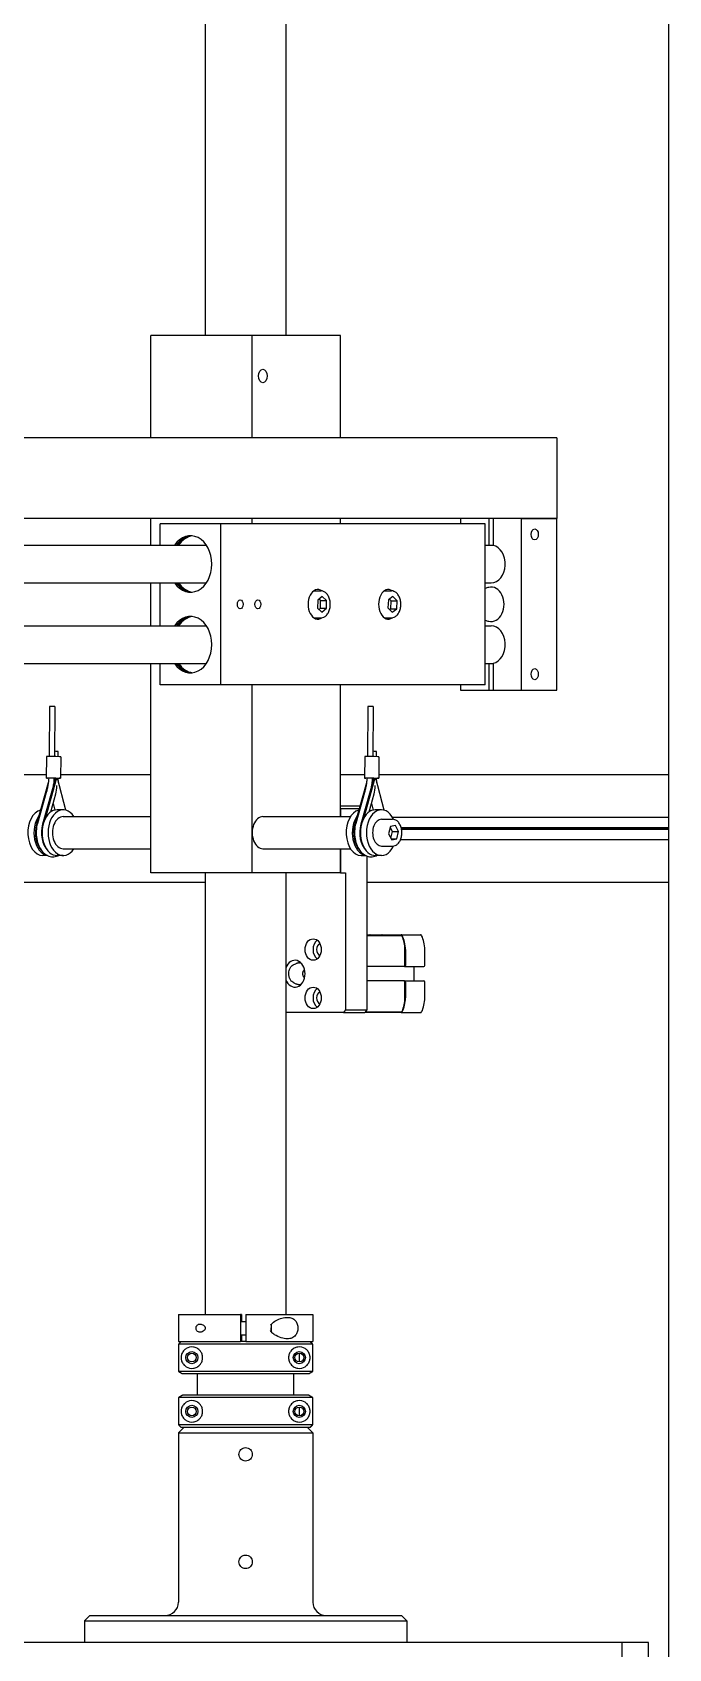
# Model space of a CAD drawing. Header units: millimetres. Extents: x 0 to 7722, y 0 to 5460.
# Drawn here: x 1914 to 2150, y 1690 to 2291 of the extents above; entities that cross this region are included whole.
import ezdxf

# ---------------------------------------------------------------- set-up
doc = ezdxf.new("R2010")
doc.units = ezdxf.units.MM
doc.header["$LTSCALE"] = 5
doc.layers.get('0').update_dxf_attribs({"linetype": 'CONTINUOUS'})

msp = doc.modelspace()

# ---------------------------------------------------------------- linework, layer by layer
for p, q in [((2150.431, 1299.894), (2150.431, 2534.894)), ((1977.931, 2351.894), (1977.931, 2178.301)), ((2007.931, 2351.894), (2007.931, 2178.301)), ((1995.4, 2178.301), (1957.662, 2178.301)), ((1957.662, 2140.301), (1957.662, 2178.301)), ((1995.4, 2140.301), (1995.4, 2178.301)), ((2028.2, 2178.301), (1995.4, 2178.301)), ((2028.2, 2140.301), (2028.2, 2178.301)), ((2108.756, 2140.301), (1759.762, 2140.301)), ((2108.756, 2140.301), (2108.756, 2110.301)), ((2108.756, 2110.301), (1784.528, 2110.301)), ((1957.662, 2100.301), (1957.662, 2110.301)), ((1983.733, 2108.301), (1961.09, 2108.301)), ((1961.09, 2100.301), (1961.09, 2108.301)), ((1983.733, 2048.301), (1983.733, 2108.301)), ((2082.133, 2108.301), (1983.733, 2108.301)), ((1995.4, 2108.301), (1995.4, 2110.301)), ((2028.2, 2108.301), (2028.2, 2110.301)), ((2072.993, 2110.301), (2072.993, 2108.301)), ((2082.133, 2048.301), (2082.133, 2108.301)), ((2083.56, 2100.301), (2083.56, 2110.301)), ((2085.069, 2110.301), (2085.069, 2100.229)), ((2095.636, 2110.301), (2108.756, 2110.301)), ((2095.636, 2046.301), (2095.636, 2110.301)), ((2108.756, 2046.301), (2108.756, 2110.301)), ((1793.874, 2100.301), (1978.318, 2100.301)), ((2082.133, 2100.301), (2085.069, 2100.301)), ((1793.874, 2086.301), (1978.318, 2086.301)), ((1957.662, 2070.301), (1957.662, 2086.301)), ((1961.09, 2070.301), (1961.09, 2086.301)), ((2018.31, 2083.301), (2021.021, 2083.301)), ((2044.55, 2083.301), (2047.261, 2083.301)), ((2082.133, 2086.301), (2084.314, 2086.301)), ((2019.774, 2079.784), (2019.743, 2076.898)), ((2019.743, 2076.898), (2021.368, 2075.414)), ((2021.429, 2081.187), (2019.774, 2079.784)), ((2020.789, 2079.704), (2020.254, 2080.192)), ((2020.278, 2076.41), (2020.758, 2076.818)), ((2020.758, 2076.818), (2020.789, 2079.704)), ((2020.758, 2076.818), (2023.023, 2076.818)), ((2020.789, 2079.704), (2023.053, 2079.704)), ((2021.368, 2075.414), (2023.023, 2076.818)), ((2023.053, 2079.704), (2021.429, 2081.187)), ((2023.023, 2076.818), (2023.053, 2079.704)), ((2046.073, 2079.925), (2045.933, 2077.046)), ((2045.933, 2077.046), (2047.498, 2075.422)), ((2047.778, 2081.18), (2046.073, 2079.925)), ((2047.08, 2079.555), (2046.453, 2080.205)), ((2046.559, 2076.397), (2046.939, 2076.676)), ((2046.939, 2076.676), (2047.08, 2079.555)), ((2046.939, 2076.676), (2049.204, 2076.676)), ((2047.08, 2079.555), (2049.344, 2079.555)), ((2047.498, 2075.422), (2049.204, 2076.676)), ((2049.344, 2079.555), (2047.778, 2081.18)), ((2049.204, 2076.676), (2049.344, 2079.555)), ((1793.874, 2070.301), (1978.318, 2070.301)), ((2018.31, 2073.301), (2021.021, 2073.301)), ((2044.55, 2073.301), (2047.261, 2073.301)), ((2082.133, 2070.301), (2084.314, 2070.301)), ((1793.874, 2056.301), (1978.318, 2056.301)), ((1957.662, 1978.301), (1957.662, 2056.301)), ((1961.09, 2048.301), (1961.09, 2056.301)), ((2082.133, 2056.301), (2085.069, 2056.301)), ((2083.56, 2046.301), (2083.56, 2056.301)), ((2085.069, 2056.373), (2085.069, 2046.301)), ((1983.733, 2048.301), (1961.09, 2048.301)), ((2082.133, 2048.301), (1983.733, 2048.301)), ((1995.4, 1978.301), (1995.4, 2048.301)), ((2028.2, 1999.301), (2028.2, 2048.301)), ((2072.993, 2048.301), (2072.993, 2046.301)), ((2072.993, 2046.301), (2083.56, 2046.301)), ((2083.56, 2046.301), (2085.069, 2046.301)), ((2085.069, 2046.301), (2095.636, 2046.301)), ((2095.636, 2046.301), (2108.756, 2046.301)), ((1919.961, 2040.285), (1919.79, 2021.62)), ((1921.961, 2040.266), (1921.79, 2021.602)), ((2038.446, 2040.284), (2038.279, 2021.619)), ((2040.446, 2040.266), (2040.279, 2021.601)), ((1918.79, 2021.611), (1918.716, 2013.612)), ((1923.611, 2021.565), (1922.299, 2021.593)), ((1923.167, 2021.574), (1923.185, 2023.554)), ((1924.101, 2021.546), (1924.028, 2013.547)), ((2037.279, 2021.61), (2037.208, 2013.611)), ((2042.101, 2021.565), (2040.789, 2021.592)), ((2041.657, 2021.574), (2041.675, 2023.555)), ((2042.591, 2021.547), (2042.52, 2013.548)), ((1839.331, 2014.894), (1918.728, 2014.894)), ((1919.466, 2011.908), (1915.082, 1996.481)), ((1922.206, 2013.582), (1917.346, 1996.481)), ((1922.583, 2013.582), (1918.272, 1998.411)), ((1919.646, 2013.584), (1919.207, 2013.594)), ((1921.471, 2013.594), (1922.205, 2013.578)), ((1922.226, 2013.594), (1923.537, 2013.566)), ((1925.997, 2001.662), (1922.868, 2013.576)), ((1924.04, 2014.894), (1957.662, 2014.894)), ((2028.2, 2014.894), (2037.219, 2014.894)), ((2037.959, 2011.908), (2033.578, 1996.478)), ((2040.698, 2013.582), (2035.843, 1996.478)), ((2041.075, 2013.582), (2036.768, 1998.408)), ((2038.138, 2013.584), (2037.698, 2013.593)), ((2039.963, 2013.593), (2040.697, 2013.578)), ((2040.717, 2013.593), (2042.029, 2013.566)), ((2044.492, 2001.662), (2041.36, 2013.576)), ((2042.532, 2014.894), (2150.431, 2014.894)), ((1918.693, 2008.197), (1915.441, 1996.754)), ((1920.409, 2001.031), (1922.31, 2007.72)), ((1921.313, 2004.213), (1921.967, 2001.721)), ((2037.186, 2008.195), (2033.937, 1996.751)), ((2038.904, 2001.029), (2040.803, 2007.721)), ((2039.807, 2004.213), (2040.463, 2001.721)), ((1924.992, 2001.801), (1922.728, 2001.801)), ((1924.992, 1999.301), (1957.662, 1999.301)), ((1999.336, 1999.301), (2031.992, 1999.301)), ((2028.2, 2003.301), (2035.515, 2003.301)), ((2028.2, 2002.301), (2035.231, 2002.301)), ((2028.2, 2002.301), (2028.2, 1999.301)), ((2043.489, 2001.801), (2041.225, 2001.801)), ((2043.489, 1998.301), (2047.64, 1998.301)), ((2047.6, 1999.044), (2150.431, 1999.044)), ((2046.836, 1995.556), (2046.145, 1992.868)), ((2046.145, 1992.868), (2047.327, 1990.613)), ((2047.626, 1993.733), (2046.782, 1995.345)), ((2048.708, 1995.989), (2046.836, 1995.556)), ((2046.99, 1991.257), (2047.626, 1993.733)), ((2047.626, 1993.733), (2049.89, 1993.733)), ((2049.89, 1993.733), (2048.708, 1995.989)), ((2049.2, 1991.045), (2049.89, 1993.733)), ((2050.838, 1995.199), (2150.431, 1995.199)), ((2050.915, 1994.894), (2150.431, 1994.894)), ((2050.978, 1994.589), (2150.431, 1994.589)), ((1924.992, 1987.301), (1957.662, 1987.301)), ((1999.336, 1987.301), (2031.992, 1987.301)), ((2028.2, 1978.301), (2028.2, 1987.301)), ((2028.2, 1987.301), (2028.2, 1978.301)), ((2043.489, 1988.301), (2047.64, 1988.301)), ((2047.101, 1991.045), (2049.2, 1991.045)), ((2047.327, 1990.613), (2049.2, 1991.045)), ((2050.613, 1990.744), (2150.431, 1990.744)), ((1919.144, 1984.801), (1917.445, 1984.801)), ((1924.992, 1984.801), (1922.728, 1984.801)), ((2035.942, 1984.801), (2037.641, 1984.801)), ((2038.04, 1984.623), (2038.04, 1927.301)), ((2043.489, 1984.801), (2041.225, 1984.801)), ((1839.331, 1974.894), (1977.931, 1974.894)), ((1995.4, 1978.301), (1957.662, 1978.301)), ((1977.931, 1978.301), (1977.931, 1813.894)), ((2028.2, 1978.301), (1995.4, 1978.301)), ((2007.931, 1978.301), (2007.931, 1813.894)), ((2028.2, 1978.301), (2030.168, 1978.301)), ((2030.168, 1978.301), (2030.168, 1927.301)), ((2038.04, 1974.894), (2150.431, 1974.894)), ((2038.04, 1955.301), (2039.136, 1955.301)), ((2038.04, 1955.051), (2050.794, 1955.051)), ((2039.136, 1955.301), (2043.815, 1955.301)), ((2043.815, 1955.301), (2050.864, 1955.301)), ((2050.864, 1955.301), (2058.08, 1955.301)), ((2052.231, 1943.901), (2052.231, 1949.801)), ((2052.419, 1949.801), (2052.419, 1943.901)), ((2059.635, 1943.901), (2059.635, 1949.801)), ((2010.901, 1944.225), (2011.6, 1944.525)), ((2012.936, 1944.801), (2013.563, 1944.801)), ((2051.929, 1943.501), (2038.04, 1943.501)), ((2052.117, 1943.501), (2051.929, 1943.501)), ((2052.117, 1943.501), (2059.333, 1943.501)), ((2055.711, 1938.101), (2055.711, 1943.501)), ((2010.901, 1937.377), (2011.6, 1937.077)), ((2051.929, 1938.101), (2038.04, 1938.101)), ((2051.929, 1938.101), (2052.117, 1938.101)), ((2052.117, 1938.101), (2059.333, 1938.101)), ((2052.231, 1931.801), (2052.231, 1937.701)), ((2052.419, 1937.701), (2052.419, 1931.801)), ((2059.635, 1931.801), (2059.635, 1937.701)), ((2012.936, 1936.801), (2013.563, 1936.801)), ((2029.413, 1926.301), (2007.931, 1926.301)), ((2030.168, 1927.301), (2029.413, 1926.301)), ((2029.413, 1926.301), (2037.285, 1926.301)), ((2030.168, 1927.301), (2038.04, 1927.301)), ((2038.04, 1927.301), (2037.285, 1926.301)), ((2050.864, 1926.301), (2037.285, 1926.301)), ((2037.474, 1926.551), (2050.794, 1926.551)), ((2050.864, 1926.301), (2058.08, 1926.301)), ((1967.931, 1813.894), (1991.049, 1813.894)), ((1967.931, 1813.894), (1967.931, 1803.894)), ((1991.049, 1813.894), (1991.049, 1803.894)), ((1991.401, 1813.894), (1991.049, 1813.894)), ((1991.26, 1811.394), (1993.047, 1811.394)), ((1991.401, 1813.894), (1991.401, 1811.394)), ((1993.047, 1813.894), (2017.931, 1813.894)), ((1993.047, 1813.894), (1993.047, 1803.894)), ((2017.931, 1813.894), (2017.931, 1803.894)), ((1991.26, 1806.394), (1993.047, 1806.394)), ((1991.401, 1806.394), (1991.401, 1803.894)), ((2002.39, 1810.165), (2002.376, 1808.172)), ((2002.376, 1808.172), (2002.398, 1807.612)), ((2002.386, 1809.615), (2002.531, 1809.615)), ((2002.531, 1809.615), (2002.503, 1810.307)), ((2002.515, 1807.467), (2002.531, 1809.615)), ((1967.931, 1803.894), (1991.049, 1803.894)), ((2017.911, 1802.894), (1967.951, 1802.894)), ((1967.951, 1802.894), (1967.951, 1792.76)), ((1991.084, 1803.894), (1991.049, 1803.894)), ((1993.047, 1803.894), (1991.084, 1803.894)), ((1993.047, 1803.894), (2017.931, 1803.894)), ((2012.931, 1799.515), (2012.931, 1796.273)), ((2017.911, 1792.76), (2017.911, 1802.894)), ((2017.911, 1792.76), (1967.951, 1792.76)), ((2016.41, 1791.894), (1969.452, 1791.894)), ((1974.959, 1791.894), (1974.959, 1783.894)), ((2010.903, 1783.894), (2010.903, 1791.894)), ((2017.911, 1783.028), (1967.951, 1783.028)), ((1967.951, 1783.028), (1967.951, 1772.894)), ((2016.41, 1783.894), (1969.452, 1783.894)), ((2017.911, 1772.894), (2017.911, 1783.028)), ((2012.931, 1779.515), (2012.931, 1776.273)), ((1969.931, 1771.894), (1967.931, 1769.894)), ((1967.931, 1769.894), (2017.931, 1769.894)), ((1967.931, 1769.894), (1967.931, 1706.894)), ((2017.911, 1772.894), (1967.951, 1772.894)), ((2016.91, 1771.894), (1968.952, 1771.894)), ((2015.931, 1771.894), (2017.931, 1769.894)), ((2017.931, 1769.894), (2017.931, 1706.894)), ((1934.931, 1701.894), (1932.931, 1699.894)), ((1932.931, 1699.894), (2052.931, 1699.894)), ((1932.931, 1699.894), (1932.931, 1691.894)), ((1934.931, 1701.894), (2050.931, 1701.894)), ((2050.931, 1701.894), (2052.931, 1699.894)), ((2052.931, 1699.894), (2052.931, 1691.894)), ((2132.931, 1691.894), (1744.431, 1691.894)), ((2142.931, 1691.894), (2132.931, 1691.894)), ((2132.931, 1691.894), (2132.931, 1679.894)), ((2142.931, 1679.894), (2142.931, 1691.894))]:
    msp.add_line(p, q)
for centre, radius in [((1972.931, 1797.894), 2.25), ((1972.931, 1797.894), 1.621), ((2012.931, 1797.894), 2.25), ((2012.931, 1797.894), 1.621), ((1972.931, 1777.894), 2.25), ((1972.931, 1777.894), 1.621), ((2012.931, 1777.894), 2.25), ((2012.931, 1777.894), 1.621)]:
    msp.add_circle(centre, radius)
for centre, radius, start, end in [((2084.97, 2078.301), 6.5, 103.563347, 115.877854), ((2084.97, 2078.301), 6.5, 244.122146, 256.436653), ((1962.931, 1706.894), 5, 270, 0), ((2022.931, 1706.894), 5, 180, 270)]:
    msp.add_arc(centre, radius, start, end)
for centre, major_axis, ratio in [((1999.336, 2163.301), (0, 2.5), 0.6560036), ((2100.556, 2104.301), (0, 2.05), 0.6560036), ((1990.949, 2078.301), (0, 1.65), 0.6560036), ((1997.509, 2078.301), (0, 1.65), 0.6560036), ((2100.556, 2052.301), (0, 2.05), 0.6560036), ((2018.092, 1949.801), (0, 4), 0.7547578), ((2018.092, 1931.801), (0, 4), 0.7547578)]:
    msp.add_ellipse(centre, major_axis=major_axis, ratio=ratio)
for centre, major_axis, ratio, start_param, end_param in [((1972.412, 2093.301), (0, -10.5), 0.7547578, 5.4421166, 10.2658466), ((1973.068, 2093.301), (0, 10.5), 0.7547578, 0.0414003, 0.8410687), ((1973.92, 2093.301), (0, 10.8), 0.7547578, 0.319542, 0.8656462), ((1973.92, 2093.301), (0, 10.5), 0.7547578, 0.0953378, 0.8410687), ((2084.314, 2093.301), (0, 7), 0.7547578, 3.1415927, 6.1398377), ((1973.068, 2093.301), (0, -10.5), 0.7547578, 5.4421166, 6.241785), ((1973.92, 2093.301), (0, -10.8), 0.7547578, 5.4175391, 5.9636433), ((1973.92, 2093.301), (0, -10.5), 0.7547578, 5.4421166, 6.1878475), ((2019.813, 2078.301), (0, 5.5), 0.6560036, 5.8440135, 9.8639497), ((2016.87, 2078.301), (0, 5.5), 0.6560036, 5.8534856, 5.8630123), ((2046.053, 2078.301), (0, 5.5), 0.6560036, 5.8440135, 9.8639497), ((2043.11, 2078.301), (0, 5.5), 0.6560036, 5.8534856, 5.8630123), ((2084.314, 2078.301), (0, -6.423), 0.7547578, 6.1030744, 9.6048889), ((1972.412, 2063.301), (0, -10.5), 0.7547578, 5.4421166, 10.2658466), ((1973.068, 2063.301), (0, 10.5), 0.7547578, 0.0414003, 0.8410687), ((1973.92, 2063.301), (0, 10.8), 0.7547578, 0.319542, 0.8656462), ((1973.92, 2063.301), (0, 10.5), 0.7547578, 0.0953378, 0.8410687), ((2016.87, 2078.301), (0, 5.5), 0.6560036, 3.5617656, 3.5712923), ((2043.11, 2078.301), (0, 5.5), 0.6560036, 3.5617656, 3.5712923), ((2084.314, 2063.301), (0, 7), 0.7547578, 3.2849402, 6.2831853), ((1973.068, 2063.301), (0, -10.5), 0.7547578, 5.4421166, 6.241785), ((1973.92, 2063.301), (0, -10.8), 0.7547578, 5.4175391, 5.9636433), ((1973.92, 2063.301), (0, -10.5), 0.7547578, 5.4421166, 6.1878475), ((1920.961, 2040.275), (1, -0.009), 0.0105665, 0, 3.1415927), ((2039.446, 2040.275), (1, -0.009), 0.0102754, 0, 3.1415927), ((1920.789, 2021.593), (-2, 0.018), 0.0105665, 3.8571527, 6.2831853), ((1922.185, 2023.563), (1, -0.009), 0.0105665, 0, 1.9580906), ((1922.101, 2021.565), (2, -0.018), 0.0105665, 0, 0.7155601), ((2039.279, 2021.592), (-2, 0.018), 0.0102754, 3.8571501, 6.2831853), ((2040.675, 2023.564), (1, -0.009), 0.0102754, 0, 1.9580861), ((2040.591, 2021.565), (2, -0.018), 0.0102754, 0, 0.7155575), ((1920.716, 2013.594), (-2, 0.018), 0.0105665, 3.8571527, 6.9987454), ((1921.41, 2014.099), (-0.033, -3.25), 0.2902932, 6.2329352, 6.3403093), ((1920.716, 2013.594), (1, -0.009), 0.0105665, 0.7155601, 0.7655809), ((1921.38, 2010.849), (-0.046, -4.55), 0.2902932, 0.815416, 1.573708), ((1922.028, 2013.566), (2, -0.018), 0.0105665, 5.3156711, 6.9987454), ((2039.208, 2013.593), (-2, 0.018), 0.0102754, 3.8571501, 6.9987428), ((2039.901, 2014.099), (-0.032, -3.25), 0.2902931, 6.232916, 6.3403958), ((2039.208, 2013.593), (1, -0.009), 0.0102754, 0.7155575, 0.7655783), ((2039.872, 2010.849), (-0.044, -4.55), 0.2902931, 0.8154192, 1.5736278), ((2040.52, 2013.566), (2, -0.018), 0.0102754, 5.3156528, 6.9987428), ((1917.445, 1993.301), (0, 8.5), 0.6560036, 0.1586929, 3.1415927), ((1919.709, 1993.301), (0, -8.5), 0.6560036, 3.8763878, 6.1585495), ((1922.728, 1993.301), (0, 8.5), 0.6560036, 0, 3.1415927), ((1924.992, 1993.301), (0, 8.5), 0.6560036, 5.496057, 10.2119062), ((1919.709, 1993.301), (0, 8.5), 0.6560036, 6.0090496, 6.1232785), ((1924.992, 1993.301), (0, 6), 0.6560036, 0, 3.1415927), ((1999.336, 1993.301), (0, 6), 0.6560036, 0, 3.1415927), ((2035.942, 1993.301), (0, -8.5), 0.6560036, 3.3005913, 6.2831853), ((2038.206, 1993.301), (0, -8.5), 0.6560036, 3.876761, 6.1585495), ((2041.225, 1993.301), (0, 8.5), 0.6560036, 0, 3.1415927), ((2043.489, 1993.301), (0, 8.5), 0.6560036, 5.3371341, 10.3708292), ((2038.206, 1993.301), (0, 8.5), 0.6560036, 6.0090496, 6.1235943), ((2043.489, 1993.301), (0, 5), 0.6560036, 0, 3.1415927), ((1919.898, 1993.301), (0, -8), 0.6560036, 4.3035975, 5.6982227), ((1922.162, 1993.301), (0, -8), 0.6560036, 4.3035975, 5.7084478), ((2038.395, 1993.301), (0, -8), 0.6560036, 4.3039832, 5.6982227), ((2040.659, 1993.301), (0, -8), 0.6560036, 4.3039832, 5.7084478), ((2021.044, 1949.801), (0, 4), 0.7547578, 0.5108298, 2.6307629), ((2021.044, 1949.801), (0, 2.25), 0.7547578, 0.2503311, 2.8912616), ((2039.136, 1954.901), (0, 0.4), 0.7547578, 5.0967858, 6.2831853), ((2043.815, 1954.901), (0, 0.4), 0.7547578, 0, 1.1863996), ((2050.794, 1954.451), (0, 0.6), 0.7547578, 5.2587171, 6.2831853), ((2050.864, 1954.701), (0, 0.6), 0.7547578, 5.291746, 6.2831853), ((2045.023, 1949.801), (0, 9.55), 0.7547578, 4.712389, 5.2587168), ((2045.211, 1949.801), (0, -9.55), 0.7547578, 1.5707963, 2.1501534), ((2058.08, 1954.701), (0, 0.6), 0.7547578, 5.291746, 6.2831853), ((2052.427, 1949.801), (0, 9.55), 0.7547578, 4.712389, 5.291746), ((2011.299, 1940.801), (0, -5), 0.7547578, 5.1803307, 10.5276326), ((2051.929, 1943.901), (0, -0.4), 0.7547578, 0, 1.5707963), ((2052.117, 1943.901), (0, -0.4), 0.7547578, 0, 1.5707963), ((2059.333, 1943.901), (0, -0.4), 0.7547578, 0, 1.5707963), ((2051.929, 1937.701), (0, 0.4), 0.7547578, 4.712389, 6.2831853), ((2052.117, 1937.701), (0, 0.4), 0.7547578, 4.712389, 6.2831853), ((2059.333, 1937.701), (0, 0.4), 0.7547578, 4.712389, 6.2831853), ((2021.044, 1931.801), (0, 4), 0.7547578, 0.5108298, 2.6307629), ((2021.044, 1931.801), (0, 2.25), 0.7547578, 0.2503311, 2.8912616), ((2045.023, 1931.801), (0, 9.55), 0.7547578, 4.1660612, 4.712389), ((2045.211, 1931.801), (0, -9.55), 0.7547578, 0.9914393, 1.5707963), ((2052.427, 1931.801), (0, 9.55), 0.7547578, 4.1330319, 4.712389), ((2050.794, 1927.151), (0, -0.6), 0.7547578, 0, 1.0244685), ((2050.864, 1926.901), (0, -0.6), 0.7547578, 0, 0.9914393), ((2058.08, 1926.901), (0, -0.6), 0.7547578, 0, 0.9914393)]:
    msp.add_ellipse(centre, major_axis=major_axis, ratio=ratio, start_param=start_param, end_param=end_param)
for points, knots in [([(2021.021, 2073.301), (2021.373, 2073.301), (2021.724, 2073.379), (2022.398, 2073.679), (2022.719, 2073.908), (2023.309, 2074.503), (2023.575, 2074.878), (2024.014, 2075.736), (2024.186, 2076.22), (2024.416, 2077.241), (2024.474, 2077.777), (2024.472, 2078.849), (2024.412, 2079.384), (2024.179, 2080.403), (2024.006, 2080.886), (2023.557, 2081.753), (2023.281, 2082.137), (2022.652, 2082.751), (2022.3, 2082.986), (2021.631, 2083.243), (2021.326, 2083.301), (2021.021, 2083.301)], [1.5707963, 1.5707963, 1.5707963, 1.5707963, 1.8552527, 1.8552527, 2.1545694, 2.1545694, 2.4779936, 2.4779936, 2.8109639, 2.8109639, 3.144197, 3.144197, 3.4768764, 3.4768764, 3.8101215, 3.8101215, 4.1430489, 4.1430489, 4.4656188, 4.4656188, 4.712389, 4.712389, 4.712389, 4.712389]), ([(2047.261, 2073.301), (2047.613, 2073.301), (2047.964, 2073.379), (2048.638, 2073.679), (2048.959, 2073.908), (2049.55, 2074.503), (2049.815, 2074.878), (2050.254, 2075.736), (2050.426, 2076.22), (2050.656, 2077.241), (2050.714, 2077.777), (2050.712, 2078.849), (2050.652, 2079.384), (2050.419, 2080.403), (2050.246, 2080.886), (2049.797, 2081.753), (2049.521, 2082.137), (2048.892, 2082.751), (2048.54, 2082.986), (2047.872, 2083.243), (2047.566, 2083.301), (2047.261, 2083.301)], [1.5707963, 1.5707963, 1.5707963, 1.5707963, 1.8552527, 1.8552527, 2.1545694, 2.1545694, 2.4779936, 2.4779936, 2.8109639, 2.8109639, 3.144197, 3.144197, 3.4768764, 3.4768764, 3.8101215, 3.8101215, 4.1430489, 4.1430489, 4.4656188, 4.4656188, 4.712389, 4.712389, 4.712389, 4.712389]), ([(1919.648, 2013.604), (1919.621, 2013.256), (1919.588, 2012.91), (1919.492, 2012.064), (1919.422, 2011.566), (1919.256, 2010.582), (1919.161, 2010.095), (1918.945, 2009.135), (1918.825, 2008.661), (1918.693, 2008.197)], [3.25918327, 3.25918327, 3.25918327, 3.25918327, 3.31350947, 3.31350947, 3.39246769, 3.39246769, 3.47142592, 3.47142592, 3.55038414, 3.55038414, 3.55038414, 3.55038414]), ([(1921.653, 2013.59), (1921.622, 2013.171), (1921.583, 2012.754), (1921.475, 2011.803), (1921.4, 2011.27), (1921.262, 2010.449), (1921.208, 2010.157), (1921.15, 2009.867)], [3.25236461, 3.25236461, 3.25236461, 3.25236461, 3.31350947, 3.31350947, 3.39246769, 3.39246769, 3.43638933, 3.43638933, 3.43638933, 3.43638933]), ([(1923.305, 2011.91), (1923.282, 2012.11), (1923.261, 2012.31), (1923.209, 2012.857), (1923.182, 2013.205), (1923.161, 2013.553)], [6.107837823, 6.107837823, 6.107837823, 6.107837823, 6.139269227, 6.139269227, 6.193601263, 6.193601263, 6.193601263, 6.193601263]), ([(2038.14, 2013.604), (2038.113, 2013.256), (2038.08, 2012.909), (2037.984, 2012.063), (2037.914, 2011.566), (2037.749, 2010.581), (2037.653, 2010.094), (2037.438, 2009.134), (2037.318, 2008.66), (2037.186, 2008.195)], [3.25879746, 3.25879746, 3.25879746, 3.25879746, 3.31312375, 3.31312375, 3.39208197, 3.39208197, 3.47104019, 3.47104019, 3.54999842, 3.54999842, 3.54999842, 3.54999842]), ([(2040.144, 2013.589), (2040.114, 2013.171), (2040.075, 2012.754), (2039.967, 2011.802), (2039.892, 2011.27), (2039.754, 2010.448), (2039.701, 2010.156), (2039.643, 2009.866)], [3.2519843, 3.2519843, 3.2519843, 3.2519843, 3.31312375, 3.31312375, 3.39208197, 3.39208197, 3.43604241, 3.43604241, 3.43604241, 3.43604241]), ([(2041.797, 2011.91), (2041.774, 2012.11), (2041.753, 2012.31), (2041.701, 2012.858), (2041.674, 2013.205), (2041.653, 2013.554)], [6.107409996, 6.107409996, 6.107409996, 6.107409996, 6.138883505, 6.138883505, 6.19321547, 6.19321547, 6.19321547, 6.19321547]), ([(2047.64, 1988.301), (2047.993, 1988.301), (2048.344, 1988.379), (2049.018, 1988.679), (2049.338, 1988.908), (2049.929, 1989.503), (2050.194, 1989.878), (2050.634, 1990.736), (2050.805, 1991.22), (2051.035, 1992.241), (2051.093, 1992.777), (2051.092, 1993.849), (2051.032, 1994.384), (2050.799, 1995.403), (2050.626, 1995.886), (2050.176, 1996.753), (2049.901, 1997.137), (2049.271, 1997.751), (2048.919, 1997.986), (2048.251, 1998.243), (2047.946, 1998.301), (2047.64, 1998.301)], [1.5707963, 1.5707963, 1.5707963, 1.5707963, 1.8552527, 1.8552527, 2.1545694, 2.1545694, 2.4779936, 2.4779936, 2.8109639, 2.8109639, 3.144197, 3.144197, 3.4768764, 3.4768764, 3.8101215, 3.8101215, 4.1430489, 4.1430489, 4.4656188, 4.4656188, 4.712389, 4.712389, 4.712389, 4.712389]), ([(1915.441, 1996.754), (1915.186, 1995.857), (1915.033, 1994.903), (1914.939, 1992.977), (1914.999, 1992.005), (1915.326, 1990.132), (1915.594, 1989.231), (1916.323, 1987.59), (1916.784, 1986.849), (1917.862, 1985.622), (1918.478, 1985.131), (1919.774, 1984.489), (1920.446, 1984.316), (1921.758, 1984.288), (1922.394, 1984.413), (1923.092, 1984.705), (1923.193, 1984.751), (1923.293, 1984.801)], [5.8743938, 5.8743938, 5.8743938, 5.8743938, 6.2093723, 6.2093723, 6.54359, 6.54359, 6.8781767, 6.8781767, 7.2130627, 7.2130627, 7.5399645, 7.5399645, 7.8399464, 7.8399464, 8.1212304, 8.1212304, 8.1696208, 8.1696208, 8.1696208, 8.1696208]), ([(2033.937, 1996.751), (2033.682, 1995.854), (2033.529, 1994.9), (2033.436, 1992.974), (2033.496, 1992.002), (2033.824, 1990.129), (2034.092, 1989.228), (2034.821, 1987.587), (2035.282, 1986.846), (2036.361, 1985.62), (2036.977, 1985.129), (2038.273, 1984.488), (2038.946, 1984.316), (2040.258, 1984.289), (2040.893, 1984.414), (2041.59, 1984.705), (2041.691, 1984.751), (2041.79, 1984.801)], [5.8747795, 5.8747795, 5.8747795, 5.8747795, 6.2097572, 6.2097572, 6.5439746, 6.5439746, 6.8785623, 6.8785623, 7.2134465, 7.2134465, 7.5403283, 7.5403283, 7.8402747, 7.8402747, 8.1215566, 8.1215566, 8.1696208, 8.1696208, 8.1696208, 8.1696208]), ([(2010.901, 1937.377), (2010.619, 1937.498), (2010.356, 1937.674), (2009.877, 1938.123), (2009.665, 1938.4), (2009.315, 1939.03), (2009.18, 1939.384), (2009.004, 1940.129), (2008.964, 1940.52), (2008.982, 1941.3), (2009.041, 1941.688), (2009.253, 1942.423), (2009.407, 1942.769), (2009.798, 1943.383), (2010.033, 1943.651), (2010.488, 1944.012), (2010.689, 1944.134), (2010.901, 1944.225)], [3.4549834, 3.4549834, 3.4549834, 3.4549834, 3.7572486, 3.7572486, 4.0774554, 4.0774554, 4.4088327, 4.4088327, 4.7434943, 4.7434943, 5.0785646, 5.0785646, 5.4129564, 5.4129564, 5.7428735, 5.7428735, 5.9697946, 5.9697946, 5.9697946, 5.9697946]), ([(2012.936, 1944.801), (2012.843, 1944.801), (2012.75, 1944.797), (2012.565, 1944.782), (2012.473, 1944.77), (2012.291, 1944.74), (2012.201, 1944.721), (2012.024, 1944.676), (2011.937, 1944.65), (2011.766, 1944.592), (2011.682, 1944.56), (2011.6, 1944.525)], [0, 0, 0, 0, 0.06267815, 0.06267815, 0.1253563, 0.1253563, 0.18803445, 0.18803445, 0.2507126, 0.2507126, 0.31339075, 0.31339075, 0.31339075, 0.31339075]), ([(2014.38, 1939.961), (2014.38, 1939.962), (2014.38, 1939.962), (2014.357, 1940.002), (2014.338, 1940.058), (2014.269, 1940.312), (2014.255, 1940.578), (2014.255, 1940.801), (2014.255, 1941.024), (2014.269, 1941.29), (2014.338, 1941.544), (2014.357, 1941.599), (2014.38, 1941.639), (2014.38, 1941.64), (2014.38, 1941.64)], [0.30529413, 0.30529413, 0.30529413, 0.30529413, 0.30550925, 0.30550925, 0.32113716, 0.32113716, 0.3879524, 0.3879524, 0.3879524, 0.45476764, 0.45476764, 0.47039555, 0.47039555, 0.47061067, 0.47061067, 0.47061067, 0.47061067]), ([(2011.6, 1937.077), (2011.682, 1937.042), (2011.766, 1937.009), (2011.937, 1936.951), (2012.024, 1936.925), (2012.201, 1936.881), (2012.291, 1936.862), (2012.473, 1936.832), (2012.565, 1936.82), (2012.75, 1936.805), (2012.843, 1936.801), (2012.936, 1936.801)], [2.8282019, 2.8282019, 2.8282019, 2.8282019, 2.89088005, 2.89088005, 2.9535582, 2.9535582, 3.01623635, 3.01623635, 3.0789145, 3.0789145, 3.14159265, 3.14159265, 3.14159265, 3.14159265]), ([(2002.25, 1809.963), (2002.301, 1810.044), (2002.356, 1810.12), (2002.903, 1810.83), (2003.674, 1811.358), (2004.987, 1812.077), (2005.713, 1812.376), (2007.151, 1812.785), (2007.864, 1812.894), (2008.497, 1812.894)], [1.72539636, 1.72539636, 1.72539636, 1.72539636, 1.75326812, 1.75326812, 2.00244571, 2.00244571, 2.24543132, 2.24543132, 2.48841693, 2.48841693, 2.48841693, 2.48841693]), ([(2008.497, 1812.894), (2009.062, 1812.894), (2009.654, 1812.807), (2010.719, 1812.371), (2011.193, 1812.019), (2011.803, 1811.227), (2012.022, 1810.817), (2012.314, 1809.894), (2012.388, 1809.382), (2012.388, 1808.894), (2012.388, 1808.405), (2012.314, 1807.893), (2012.022, 1806.97), (2011.803, 1806.56), (2011.193, 1805.768), (2010.719, 1805.417), (2009.654, 1804.98), (2009.062, 1804.894), (2008.497, 1804.894)], [2.4884169, 2.4884169, 2.4884169, 2.4884169, 2.7047524, 2.7047524, 2.9210879, 2.9210879, 3.0676083, 3.0676083, 3.2141286, 3.2141286, 3.2141286, 3.3606489, 3.3606489, 3.5071693, 3.5071693, 3.7235048, 3.7235048, 3.9398403, 3.9398403, 3.9398403, 3.9398403]), ([(1976.022, 1807.394), (1975.811, 1807.394), (1975.586, 1807.43), (1975.167, 1807.6), (1974.974, 1807.734), (1974.723, 1808.03), (1974.63, 1808.179), (1974.504, 1808.519), (1974.47, 1808.709), (1974.47, 1808.894), (1974.47, 1808.997), (1974.48, 1809.102), (1974.521, 1809.305), (1974.551, 1809.403), (1974.667, 1809.679), (1974.778, 1809.836), (1975.045, 1810.105), (1975.228, 1810.219), (1975.619, 1810.363), (1975.828, 1810.394), (1976.022, 1810.394)], [0.88579152, 0.88579152, 0.88579152, 0.88579152, 0.97157004, 0.97157004, 1.05734856, 1.05734856, 1.11264399, 1.11264399, 1.16793943, 1.16793943, 1.16793943, 1.19902828, 1.19902828, 1.23011714, 1.23011714, 1.29229485, 1.29229485, 1.37128204, 1.37128204, 1.45026923, 1.45026923, 1.45026923, 1.45026923]), ([(1976.022, 1810.394), (1976.228, 1810.394), (1976.457, 1810.359), (1976.905, 1810.211), (1977.124, 1810.098), (1977.462, 1809.84), (1977.613, 1809.689), (1977.78, 1809.418), (1977.826, 1809.32), (1977.889, 1809.114), (1977.906, 1809.005), (1977.906, 1808.799), (1977.894, 1808.704), (1977.845, 1808.522), (1977.81, 1808.435), (1977.679, 1808.189), (1977.559, 1808.048), (1977.238, 1807.756), (1976.999, 1807.618), (1976.506, 1807.436), (1976.252, 1807.394), (1976.022, 1807.394)], [0.28232981, 0.28232981, 0.28232981, 0.28232981, 0.36660219, 0.36660219, 0.45087457, 0.45087457, 0.51770173, 0.51770173, 0.55111531, 0.55111531, 0.58452889, 0.58452889, 0.61297032, 0.61297032, 0.64141176, 0.64141176, 0.69829464, 0.69829464, 0.79204308, 0.79204308, 0.88579152, 0.88579152, 0.88579152, 0.88579152]), ([(2008.497, 1804.894), (2007.769, 1804.894), (2006.948, 1805.035), (2005.3, 1805.564), (2004.471, 1805.946), (2003.319, 1806.699), (2002.869, 1807.05), (2002.42, 1807.578), (2002.329, 1807.699), (2002.25, 1807.824)], [0.72571168, 0.72571168, 0.72571168, 0.72571168, 1.00515562, 1.00515562, 1.28459956, 1.28459956, 1.45037408, 1.45037408, 1.49694371, 1.49694371, 1.49694371, 1.49694371]), ([(2002.575, 1807.398), (2002.576, 1807.457), (2002.577, 1807.517), (2002.583, 1807.956), (2002.585, 1808.358), (2002.586, 1809.166), (2002.585, 1809.572), (2002.579, 1810.106), (2002.577, 1810.249), (2002.575, 1810.39)], [4.30424875, 4.30424875, 4.30424875, 4.30424875, 4.35549578, 4.35549578, 4.67755049, 4.67755049, 4.99906128, 4.99906128, 5.12052921, 5.12052921, 5.12052921, 5.12052921]), ([(1976.931, 1797.894), (1976.931, 1797.455), (1976.854, 1796.992), (1976.557, 1796.147), (1976.339, 1795.765), (1975.755, 1795.003), (1975.315, 1794.64), (1974.405, 1794.139), (1973.937, 1794), (1972.499, 1793.784), (1971.548, 1794.034), (1970.411, 1794.755), (1970.081, 1795.051), (1969.658, 1795.583), (1969.53, 1795.774), (1969.298, 1796.203), (1969.194, 1796.436), (1969.059, 1796.876), (1969.014, 1797.057), (1968.95, 1797.457), (1968.931, 1797.677), (1968.931, 1798.111), (1968.95, 1798.33), (1969.014, 1798.73), (1969.059, 1798.912), (1969.194, 1799.351), (1969.298, 1799.585), (1969.53, 1800.013), (1969.658, 1800.204), (1970.081, 1800.736), (1970.411, 1801.033), (1971.548, 1801.753), (1972.499, 1802.003), (1973.937, 1801.788), (1974.405, 1801.648), (1975.315, 1801.147), (1975.755, 1800.785), (1976.339, 1800.022), (1976.557, 1799.64), (1976.854, 1798.796), (1976.931, 1798.332), (1976.931, 1797.894)], [0, 0, 0, 0, 0.1316528, 0.1316528, 0.2633055, 0.2633055, 0.4610256, 0.4610256, 0.6587457, 0.6587457, 1.1481474, 1.1481474, 1.3928483, 1.3928483, 1.5151987, 1.5151987, 1.6375491, 1.6375491, 1.7026682, 1.7026682, 1.7677872, 1.7677872, 1.8329063, 1.8329063, 1.8980254, 1.8980254, 2.0203758, 2.0203758, 2.1427262, 2.1427262, 2.3874271, 2.3874271, 2.8768288, 2.8768288, 3.0745489, 3.0745489, 3.272269, 3.272269, 3.4039217, 3.4039217, 3.5355745, 3.5355745, 3.5355745, 3.5355745]), ([(2016.931, 1797.894), (2016.931, 1797.677), (2016.912, 1797.457), (2016.848, 1797.057), (2016.803, 1796.876), (2016.668, 1796.436), (2016.564, 1796.203), (2016.332, 1795.774), (2016.204, 1795.583), (2015.781, 1795.051), (2015.451, 1794.755), (2014.314, 1794.034), (2013.363, 1793.784), (2011.926, 1794), (2011.457, 1794.139), (2010.547, 1794.64), (2010.107, 1795.003), (2009.523, 1795.765), (2009.305, 1796.147), (2009.008, 1796.992), (2008.931, 1797.455), (2008.931, 1798.332), (2009.008, 1798.796), (2009.305, 1799.64), (2009.523, 1800.022), (2010.107, 1800.785), (2010.547, 1801.147), (2011.457, 1801.648), (2011.926, 1801.788), (2013.363, 1802.003), (2014.314, 1801.753), (2015.451, 1801.033), (2015.781, 1800.736), (2016.204, 1800.204), (2016.332, 1800.013), (2016.564, 1799.585), (2016.668, 1799.351), (2016.803, 1798.912), (2016.848, 1798.73), (2016.912, 1798.33), (2016.931, 1798.111), (2016.931, 1797.894)], [0, 0, 0, 0, 0.0651191, 0.0651191, 0.1302381, 0.1302381, 0.2525886, 0.2525886, 0.374939, 0.374939, 0.6196398, 0.6196398, 1.1090415, 1.1090415, 1.3067616, 1.3067616, 1.5044817, 1.5044817, 1.6361345, 1.6361345, 1.7677872, 1.7677872, 1.89944, 1.89944, 2.0310927, 2.0310927, 2.2288128, 2.2288128, 2.4265329, 2.4265329, 2.9159346, 2.9159346, 3.1606355, 3.1606355, 3.2829859, 3.2829859, 3.4053363, 3.4053363, 3.4704554, 3.4704554, 3.5355745, 3.5355745, 3.5355745, 3.5355745]), ([(1976.931, 1777.894), (1976.931, 1777.455), (1976.854, 1776.992), (1976.557, 1776.147), (1976.339, 1775.765), (1975.755, 1775.003), (1975.315, 1774.64), (1974.405, 1774.139), (1973.937, 1774), (1972.499, 1773.784), (1971.548, 1774.034), (1970.411, 1774.755), (1970.081, 1775.051), (1969.658, 1775.583), (1969.53, 1775.774), (1969.298, 1776.203), (1969.194, 1776.436), (1969.059, 1776.876), (1969.014, 1777.057), (1968.95, 1777.457), (1968.931, 1777.677), (1968.931, 1778.111), (1968.95, 1778.33), (1969.014, 1778.73), (1969.059, 1778.912), (1969.194, 1779.351), (1969.298, 1779.585), (1969.53, 1780.013), (1969.658, 1780.204), (1970.081, 1780.736), (1970.411, 1781.033), (1971.548, 1781.753), (1972.499, 1782.003), (1973.937, 1781.788), (1974.405, 1781.648), (1975.315, 1781.147), (1975.755, 1780.785), (1976.339, 1780.022), (1976.557, 1779.64), (1976.854, 1778.796), (1976.931, 1778.332), (1976.931, 1777.894)], [0, 0, 0, 0, 0.1316528, 0.1316528, 0.2633055, 0.2633055, 0.4610256, 0.4610256, 0.6587457, 0.6587457, 1.1481474, 1.1481474, 1.3928483, 1.3928483, 1.5151987, 1.5151987, 1.6375491, 1.6375491, 1.7026682, 1.7026682, 1.7677872, 1.7677872, 1.8329063, 1.8329063, 1.8980254, 1.8980254, 2.0203758, 2.0203758, 2.1427262, 2.1427262, 2.3874271, 2.3874271, 2.8768288, 2.8768288, 3.0745489, 3.0745489, 3.272269, 3.272269, 3.4039217, 3.4039217, 3.5355745, 3.5355745, 3.5355745, 3.5355745]), ([(2016.931, 1777.894), (2016.931, 1777.677), (2016.912, 1777.457), (2016.848, 1777.057), (2016.803, 1776.876), (2016.668, 1776.436), (2016.564, 1776.203), (2016.332, 1775.774), (2016.204, 1775.583), (2015.781, 1775.051), (2015.451, 1774.755), (2014.314, 1774.034), (2013.363, 1773.784), (2011.926, 1774), (2011.457, 1774.139), (2010.547, 1774.64), (2010.107, 1775.003), (2009.523, 1775.765), (2009.305, 1776.147), (2009.008, 1776.992), (2008.931, 1777.455), (2008.931, 1778.332), (2009.008, 1778.796), (2009.305, 1779.64), (2009.523, 1780.022), (2010.107, 1780.785), (2010.547, 1781.147), (2011.457, 1781.648), (2011.926, 1781.788), (2013.363, 1782.003), (2014.314, 1781.753), (2015.451, 1781.033), (2015.781, 1780.736), (2016.204, 1780.204), (2016.332, 1780.013), (2016.564, 1779.585), (2016.668, 1779.351), (2016.803, 1778.912), (2016.848, 1778.73), (2016.912, 1778.33), (2016.931, 1778.111), (2016.931, 1777.894)], [0, 0, 0, 0, 0.0651191, 0.0651191, 0.1302381, 0.1302381, 0.2525886, 0.2525886, 0.374939, 0.374939, 0.6196398, 0.6196398, 1.1090415, 1.1090415, 1.3067616, 1.3067616, 1.5044817, 1.5044817, 1.6361345, 1.6361345, 1.7677872, 1.7677872, 1.89944, 1.89944, 2.0310927, 2.0310927, 2.2288128, 2.2288128, 2.4265329, 2.4265329, 2.9159346, 2.9159346, 3.1606355, 3.1606355, 3.2829859, 3.2829859, 3.4053363, 3.4053363, 3.4704554, 3.4704554, 3.5355745, 3.5355745, 3.5355745, 3.5355745]), ([(1990.431, 1761.894), (1990.431, 1762.208), (1990.494, 1762.543), (1990.749, 1763.159), (1990.941, 1763.44), (1991.385, 1763.883), (1991.666, 1764.076), (1992.282, 1764.331), (1992.617, 1764.394), (1993.245, 1764.394), (1993.58, 1764.331), (1994.196, 1764.076), (1994.477, 1763.883), (1994.921, 1763.44), (1995.113, 1763.159), (1995.368, 1762.543), (1995.431, 1762.208), (1995.431, 1761.894)], [0.75391436, 0.75391436, 0.75391436, 0.75391436, 0.84815382, 0.84815382, 0.94239327, 0.94239327, 1.03663241, 1.03663241, 1.13087154, 1.13087154, 1.22511068, 1.22511068, 1.31934981, 1.31934981, 1.41358927, 1.41358927, 1.50782872, 1.50782872, 1.50782872, 1.50782872]), ([(1995.431, 1761.894), (1995.431, 1761.58), (1995.368, 1761.245), (1995.113, 1760.629), (1994.921, 1760.348), (1994.477, 1759.904), (1994.196, 1759.712), (1993.58, 1759.456), (1993.245, 1759.394), (1992.617, 1759.394), (1992.282, 1759.456), (1991.666, 1759.712), (1991.385, 1759.904), (1990.941, 1760.348), (1990.749, 1760.629), (1990.494, 1761.245), (1990.431, 1761.58), (1990.431, 1761.894)], [0, 0, 0, 0, 0.09423946, 0.09423946, 0.18847891, 0.18847891, 0.28271805, 0.28271805, 0.37695718, 0.37695718, 0.47119632, 0.47119632, 0.56543545, 0.56543545, 0.65967491, 0.65967491, 0.75391436, 0.75391436, 0.75391436, 0.75391436]), ([(1990.431, 1721.894), (1990.431, 1722.208), (1990.494, 1722.543), (1990.749, 1723.159), (1990.941, 1723.44), (1991.385, 1723.883), (1991.666, 1724.076), (1992.282, 1724.331), (1992.617, 1724.394), (1993.245, 1724.394), (1993.58, 1724.331), (1994.196, 1724.076), (1994.477, 1723.883), (1994.921, 1723.44), (1995.113, 1723.159), (1995.368, 1722.543), (1995.431, 1722.208), (1995.431, 1721.894)], [0.75391436, 0.75391436, 0.75391436, 0.75391436, 0.84815382, 0.84815382, 0.94239327, 0.94239327, 1.03663241, 1.03663241, 1.13087154, 1.13087154, 1.22511068, 1.22511068, 1.31934981, 1.31934981, 1.41358927, 1.41358927, 1.50782872, 1.50782872, 1.50782872, 1.50782872]), ([(1995.431, 1721.894), (1995.431, 1721.58), (1995.368, 1721.245), (1995.113, 1720.629), (1994.921, 1720.348), (1994.477, 1719.904), (1994.196, 1719.712), (1993.58, 1719.456), (1993.245, 1719.394), (1992.617, 1719.394), (1992.282, 1719.456), (1991.666, 1719.712), (1991.385, 1719.904), (1990.941, 1720.348), (1990.749, 1720.629), (1990.494, 1721.245), (1990.431, 1721.58), (1990.431, 1721.894)], [0, 0, 0, 0, 0.09423946, 0.09423946, 0.18847891, 0.18847891, 0.28271805, 0.28271805, 0.37695718, 0.37695718, 0.47119632, 0.47119632, 0.56543545, 0.56543545, 0.65967491, 0.65967491, 0.75391436, 0.75391436, 0.75391436, 0.75391436])]:
    msp.add_open_spline(points, degree=3, knots=knots)
for points in [[(1921.426, 2010.853), (1921.41, 2010.961), (1921.395, 2011.069), (1921.381, 2011.178)], [(2039.919, 2010.853), (2039.903, 2010.961), (2039.888, 2011.069), (2039.873, 2011.178)]]:
    msp.add_open_spline(points, degree=3)
for points, weights in [([(2014.38, 1941.64), (2014.565, 1941.964), (2014.898, 1942.307)], [1, 1.00552710161, 1.00289024011]), ([(2014.898, 1939.294), (2014.565, 1939.637), (2014.38, 1939.961)], [1.00289024011, 1.00552710161, 1]), ([(1968.952, 1803.894), (1968.462, 1803.404), (1967.951, 1802.894)], [1.00911548303, 1.01331361814, 1.01710471697]), ([(2017.911, 1802.894), (2017.4, 1803.404), (2016.91, 1803.894)], [1.01710471697, 1.01331361815, 1.00911548303]), ([(1967.951, 1792.76), (1968.725, 1792.313), (1969.452, 1791.894)], [1.8083330961, 1.86376102098, 1.91904736729]), ([(2016.41, 1791.894), (2017.137, 1792.313), (2017.911, 1792.76)], [1.91904736729, 1.86376102098, 1.8083330961]), ([(1969.452, 1783.894), (1968.725, 1783.474), (1967.951, 1783.028)], [1.91904736729, 1.86376102098, 1.8083330961]), ([(2017.911, 1783.028), (2017.137, 1783.474), (2016.41, 1783.894)], [1.8083330961, 1.86376102098, 1.91904736729]), ([(1967.951, 1772.894), (1968.462, 1772.383), (1968.952, 1771.894)], [1.01710471697, 1.01331361815, 1.00911548304]), ([(2016.91, 1771.894), (2017.4, 1772.383), (2017.911, 1772.894)], [1.00911548321, 1.01331361841, 1.0171047173])]:
    msp.add_rational_spline(points, weights, degree=2)

doc.saveas('drawing.dxf')
